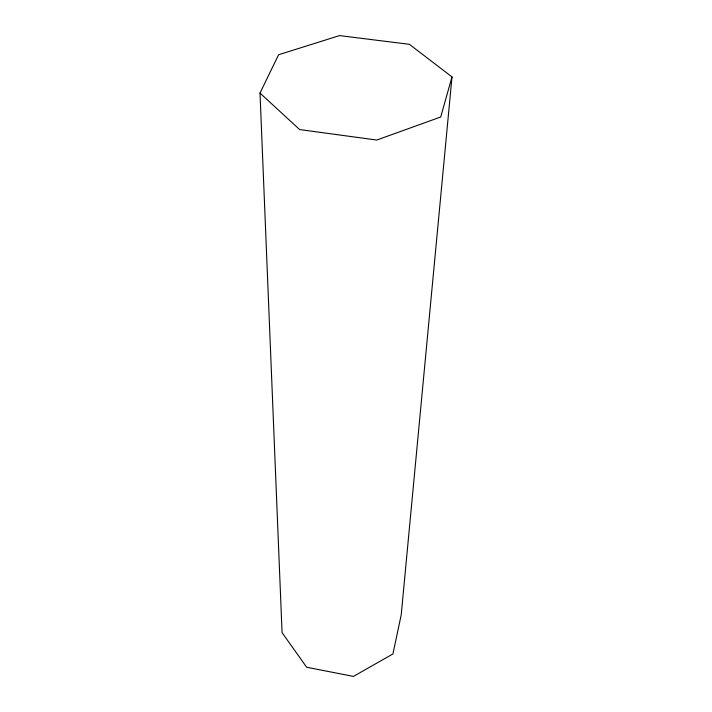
<?xml version="1.0" encoding="UTF-8"?>
<svg xmlns="http://www.w3.org/2000/svg" width="712" height="712" viewBox="0 0 712 712"><rect width="100%" height="100%" fill="white"/><g stroke="black" fill="none" stroke-linecap="round" stroke-linejoin="round"><path stroke-width="1.07" d="M451.995 76.914L401.212 614.839L392.935 653.954L353.437 676.4L306.658 667.251L282.068 632.648L260.005 93.085L278.588 54.753L339.553 35.6L409.373 44.313L451.995 76.914L440.719 116.999L376.764 140.041L299.627 129.566L260.005 93.085"/></g></svg>
